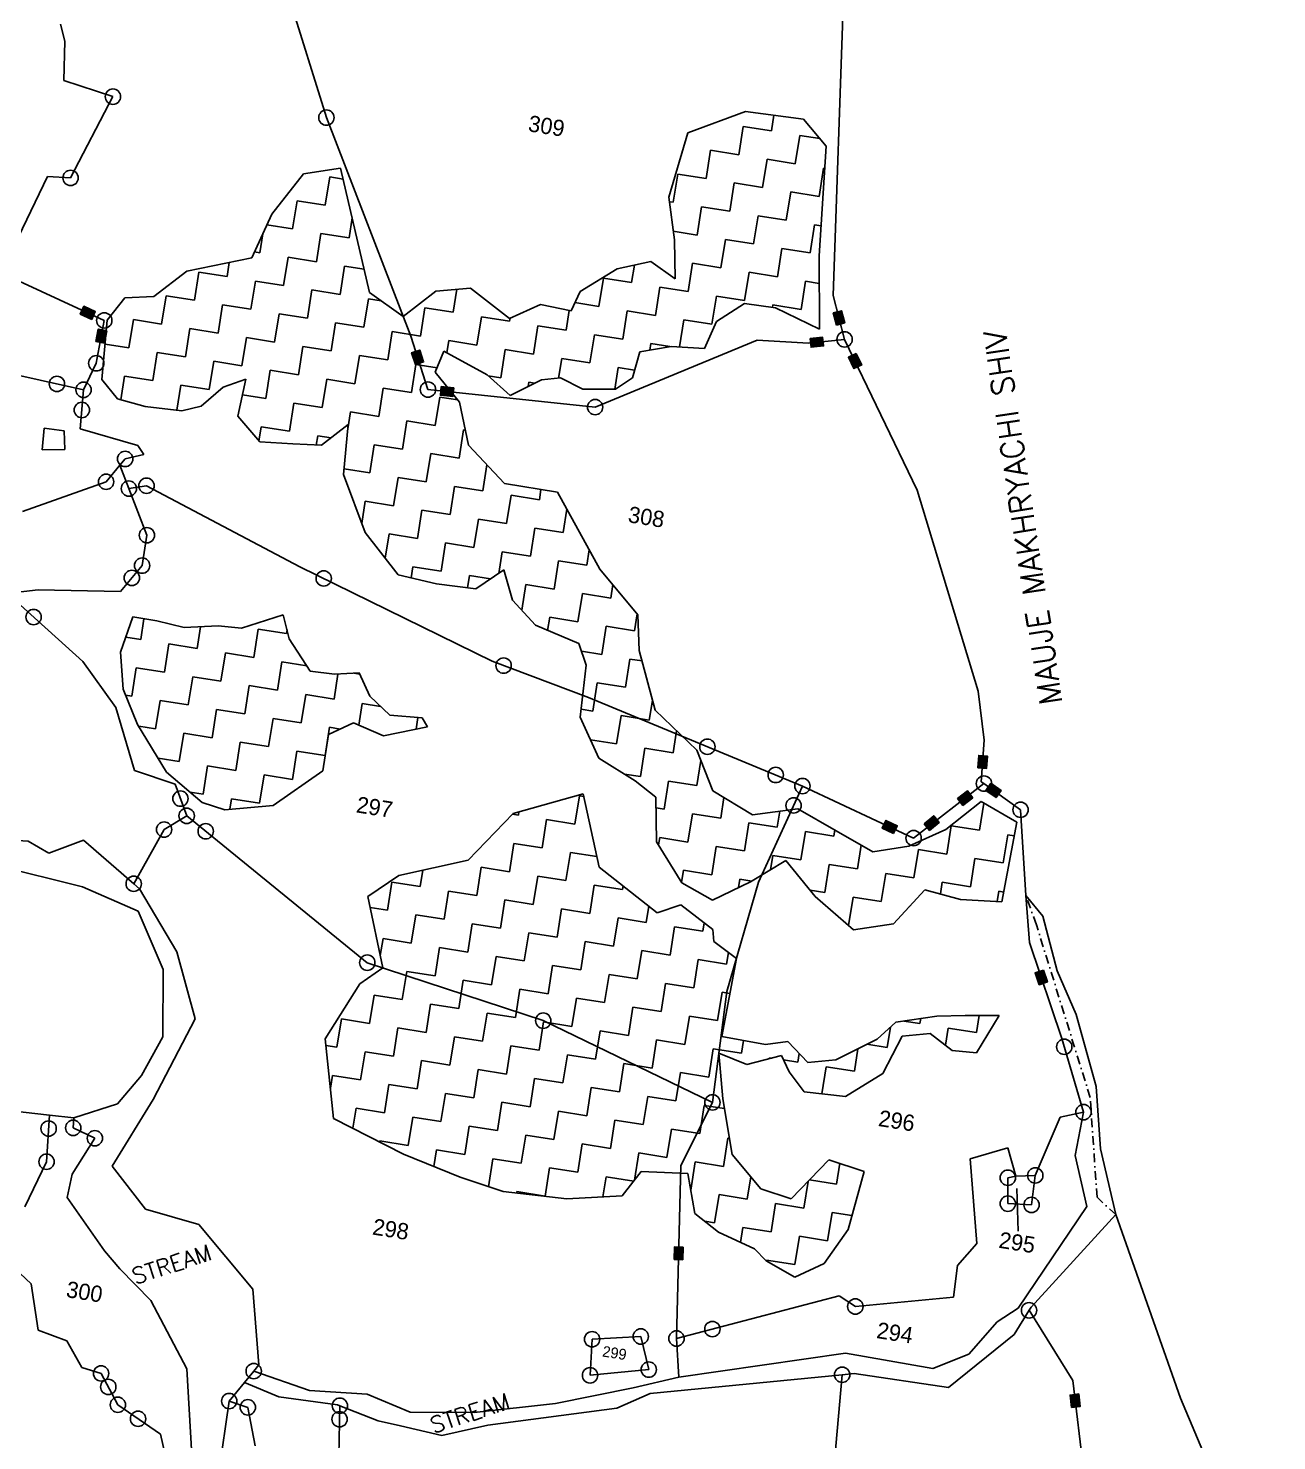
# Model space of a CAD drawing. Header units: metres. Extents: x 318079 to 324759, y 1863980 to 1868406.
# Drawn here: x 322840 to 323559, y 1864437 to 1865251 of the extents above; entities that cross this region are included whole.
import ezdxf

# ---------------------------------------------------------------- set-up
doc = ezdxf.new("R2010")
doc.units = ezdxf.units.M
doc.linetypes.add('DASHDOT', pattern=[1, 0.5, -0.25, 0, -0.25])
for name, color, linetype in [('OTHERS', 1, 'Continuous'), ('POLY_HATCH', 12, 'Continuous'), ('POLY_PARCEL', 6, 'Continuous'), ('POLY_WATER', 4, 'Continuous'), ('TEXT_MAPIN', 7, 'Continuous'), ('TEXT_MAPOUT', 7, 'Continuous'), ('TEXT_PARCEL', 7, 'Continuous'), ('V_BOUND_LINE', 7, 'Continuous'), ('V_BOUND_STREAM_LINE', 7, 'DASHDOT')]:
    doc.layers.add(name, color=color, linetype=linetype)
doc.styles.get("Standard").update_dxf_attribs({"font": 'simplex.shx'})
doc.styles.add('TEXT_MAP', font='')
doc.styles.get('TEXT_MAP').set_extended_font_data('Kruti Dev 050')
doc.dimstyles.get("Standard").update_dxf_attribs({"dimtxt": 0.18, "dimasz": 0.18, "dimexe": 0.18, "dimexo": 0.0625, "dimgap": 0.09, "dimtad": 0, "dimtih": 1, "dimtoh": 1, "dimdec": 4, "dimzin": 0, "dimdsep": 46, "dimtxsty": 'Standard', "dimcen": 0.09, "dimadec": 0, "dimazin": 0, "dimtfac": 1, "dimtdec": 4, "dimtofl": 0, "dimtmove": 0, "dimatfit": 3, "dimfxl": 1, "dimtolj": 1, "dimtzin": 0, "dimarcsym": 0})

msp = doc.modelspace()

# ---------------------------------------------------------------- hatches: boundary and pattern name
for points in [[(322871.95, 1865090.49), (322869.86, 1865085.95), (322876.42, 1865082.94), (322878.51, 1865087.48)], [(323308.29, 1865087.96), (323303.46, 1865086.7), (323305.28, 1865079.71), (323310.12, 1865080.98)], [(322878.88, 1865070.23), (322883.79, 1865069.31), (322885.13, 1865076.4), (322880.22, 1865077.32)], [(323297.87, 1865067.66), (323297.35, 1865072.63), (323290.17, 1865071.88), (323290.69, 1865066.91)], [(323065.39, 1865065.3), (323060.63, 1865063.77), (323062.85, 1865056.9), (323067.6, 1865058.43)], [(323315.35, 1865054.6), (323319.85, 1865056.77), (323316.72, 1865063.28), (323312.22, 1865061.11)], [(323084.4, 1865038.54), (323084.92, 1865043.51), (323077.74, 1865044.26), (323077.22, 1865039.29)], [(323392.22, 1864831.54), (323387.23, 1864831.87), (323386.74, 1864824.67), (323391.73, 1864824.33)], [(323397.29, 1864807.6), (323400.19, 1864811.67), (323394.31, 1864815.87), (323391.41, 1864811.8)], [(323375.12, 1864807.08), (323378.17, 1864803.13), (323383.88, 1864807.55), (323380.83, 1864811.5)], [(323333.82, 1864794.52), (323331.7, 1864790), (323338.24, 1864786.94), (323340.36, 1864791.46)], [(323364.54, 1864793.37), (323361.34, 1864797.21), (323355.79, 1864792.58), (323358.99, 1864788.75)], [(323422.07, 1864699.9), (323426.8, 1864701.49), (323424.5, 1864708.33), (323419.76, 1864706.74)], [(323217.04, 1864548.79), (323212.04, 1864548.91), (323211.86, 1864541.69), (323216.85, 1864541.57)], [(323444.85, 1864464.27), (323439.89, 1864463.68), (323440.74, 1864456.51), (323445.7, 1864457.1)]]:
    msp.add_hatch(color=256).paths.add_polyline_path(points)

# ---------------------------------------------------------------- linework, layer by layer
for points in [[(322876.42, 1865082.94), (322869.86, 1865085.95), (322871.95, 1865090.49), (322878.51, 1865087.48)], [(323305.28, 1865079.71), (323303.46, 1865086.7), (323308.29, 1865087.96), (323310.12, 1865080.98)], [(322885.13, 1865076.4), (322883.79, 1865069.31), (322878.88, 1865070.23), (322880.22, 1865077.32)], [(323290.17, 1865071.88), (323297.35, 1865072.63), (323297.87, 1865067.66), (323290.69, 1865066.91)], [(323062.85, 1865056.9), (323060.63, 1865063.77), (323065.39, 1865065.3), (323067.6, 1865058.43)], [(323316.72, 1865063.28), (323319.85, 1865056.77), (323315.35, 1865054.6), (323312.22, 1865061.11)], [(323077.74, 1865044.26), (323084.92, 1865043.51), (323084.4, 1865038.54), (323077.22, 1865039.29)], [(323386.74, 1864824.67), (323387.23, 1864831.87), (323392.22, 1864831.54), (323391.73, 1864824.33)], [(323394.31, 1864815.87), (323400.19, 1864811.67), (323397.29, 1864807.6), (323391.41, 1864811.8)], [(323383.88, 1864807.55), (323378.17, 1864803.13), (323375.12, 1864807.08), (323380.83, 1864811.5)], [(323338.24, 1864786.94), (323331.7, 1864790), (323333.82, 1864794.52), (323340.36, 1864791.46)], [(323355.79, 1864792.58), (323361.34, 1864797.21), (323364.54, 1864793.37), (323358.99, 1864788.75)], [(323424.5, 1864708.33), (323426.8, 1864701.49), (323422.07, 1864699.9), (323419.76, 1864706.74)], [(323211.86, 1864541.69), (323212.04, 1864548.91), (323217.04, 1864548.79), (323216.85, 1864541.57)], [(323440.74, 1864456.51), (323439.89, 1864463.68), (323444.85, 1864464.27), (323445.7, 1864457.1)]]:
    msp.add_lwpolyline(points, close=True)
for centre in [(322888.68, 1865211.17), (323011.59, 1865199.1), (322864.27, 1865164.39), (322883.7, 1865082.35), (323310.03, 1865071.44), (322879.07, 1865057.65), (322856.43, 1865045.79), (322871.73, 1865042.38), (323070.09, 1865042.55), (322870.76, 1865030.78), (323166.36, 1865032.44), (322895.7, 1865002.6), (322884.73, 1864989.46), (322897.84, 1864985.54), (322907.99, 1864987.17), (322908.23, 1864958.68), (322905.46, 1864941.19), (322899.55, 1864934.1), (323010.04, 1864933.78), (322842.98, 1864911.58), (323113.67, 1864883.61), (323230.98, 1864836.92), (323270.33, 1864820.65), (323285.75, 1864814.27), (323390.29, 1864815.67), (322927.55, 1864807.02), (323280.64, 1864803.09), (322931.13, 1864797.12), (323411.36, 1864800.62), (322918.13, 1864789.22), (322942.08, 1864788.23), (323349.77, 1864784.3), (322900.61, 1864758.01), (323035.16, 1864712.59), (323136.48, 1864679.2), (323436.53, 1864664.16), (323233.93, 1864632.14), (323447.59, 1864626.52), (322851.64, 1864617.1), (322865.78, 1864617.51), (322878.26, 1864611.52), (322850.43, 1864597.99), (323404.02, 1864588.77), (323419.83, 1864590.07), (323404.01, 1864573.84), (323417.67, 1864573.12), (323316.2, 1864514.63), (323416.22, 1864512.43), (323233.86, 1864501.63), (323164.6, 1864495.78), (323192.66, 1864497.37), (323213.2, 1864496.21), (322969.72, 1864477.43), (323197.25, 1864478.3), (322881.84, 1864476.09), (323163.41, 1864475.01), (323308.61, 1864475.34), (322886, 1864468.34), (322891.51, 1864458.05), (322955.62, 1864460.21), (322966.35, 1864456.58), (323019.36, 1864457.52), (322903.13, 1864449.98), (323019.19, 1864449.72)]:
    msp.add_circle(centre, 4.42)
at = {"layer": 'OTHERS'}
for p, q in [((322847.88, 1865007.8), (322849.07, 1865020.36)), ((322849.07, 1865020.36), (322860.53, 1865018.81)), ((322860.53, 1865018.81), (322860.96, 1865008.12)), ((322860.96, 1865008.12), (322847.88, 1865007.8))]:
    msp.add_line(p, q, dxfattribs=at)
at = {"layer": 'POLY_HATCH'}
for p, q in [((323253.02, 1865202.72), (323219.65, 1865190.34)), ((323286.35, 1865198.23), (323253.02, 1865202.72)), ((323299.47, 1865182.71), (323286.35, 1865198.23)), ((323219.65, 1865190.34), (323208.77, 1865153.31)), ((323295.28, 1865119.58), (323299.47, 1865182.71)), ((322998.44, 1865166.83), (322980.25, 1865143.61)), ((323019.8, 1865170.04), (322998.44, 1865166.83)), ((323036.43, 1865098.34), (323019.8, 1865170.04)), ((323208.77, 1865153.31), (323212.02, 1865128.8)), ((322980.25, 1865143.61), (322968.59, 1865118.3)), ((323212.02, 1865128.8), (323212.42, 1865106.33)), ((322968.59, 1865118.3), (322931.24, 1865110.77)), ((323198.41, 1865116.19), (323179.03, 1865112.14)), ((323212.42, 1865106.33), (323198.41, 1865116.19)), ((323295.47, 1865077.37), (323295.28, 1865119.58)), ((322931.24, 1865110.77), (322912.29, 1865096.1)), ((323179.03, 1865112.14), (323157.67, 1865098.92)), ((323094.65, 1865100.98), (323074.57, 1865099.15)), ((323116.96, 1865083.48), (323094.65, 1865100.98)), ((322895.54, 1865095.33), (322885.32, 1865082.45)), ((322912.29, 1865096.1), (322895.54, 1865095.33)), ((323055.79, 1865084.68), (323036.43, 1865098.34)), ((323074.57, 1865099.15), (323055.79, 1865084.68)), ((323134.85, 1865091.46), (323116.96, 1865083.48)), ((323152.49, 1865087.87), (323134.85, 1865091.46)), ((323157.67, 1865098.92), (323152.49, 1865087.87)), ((323236.24, 1865081.74), (323252.4, 1865092.1)), ((323252.4, 1865092.1), (323270.21, 1865089.54)), ((323270.21, 1865089.54), (323295.47, 1865077.37)), ((322885.32, 1865082.45), (322882.3, 1865048.39)), ((323229.3, 1865066.23), (323236.24, 1865081.74)), ((323192.03, 1865064.22), (323210.22, 1865067.4)), ((323210.22, 1865067.4), (323229.3, 1865066.23)), ((323074.31, 1865052.53), (323079.14, 1865064.69)), ((323079.14, 1865064.69), (323104.16, 1865050.97)), ((323187.83, 1865049.33), (323192.03, 1865064.22)), ((323088.22, 1865035.31), (323074.31, 1865052.53)), ((323104.16, 1865050.97), (323117.33, 1865039.13)), ((322882.3, 1865048.39), (322891.35, 1865037.2)), ((322939.52, 1865033.01), (322952.07, 1865043.94)), ((322952.07, 1865043.94), (322965.19, 1865048.45)), ((322965.19, 1865048.45), (322960.52, 1865027.31)), ((323117.33, 1865039.13), (323135.38, 1865048.14)), ((323135.38, 1865048.14), (323146.39, 1865049.3)), ((323146.39, 1865049.3), (323159.34, 1865042.77)), ((323159.34, 1865042.77), (323178.07, 1865042.7)), ((323178.07, 1865042.7), (323187.83, 1865049.33)), ((322891.35, 1865037.2), (322907.29, 1865032.83)), ((323093.52, 1865010.48), (323088.22, 1865035.31)), ((322907.29, 1865032.83), (322928.27, 1865030.31)), ((322928.27, 1865030.31), (322939.52, 1865033.01)), ((322960.52, 1865027.31), (322973.21, 1865012.38)), ((323008.79, 1865010.44), (323024.16, 1865022.51)), ((323024.16, 1865022.51), (323021.45, 1864993.68)), ((322973.21, 1865012.38), (322992.29, 1865011.21)), ((322992.29, 1865011.21), (323008.79, 1865010.44)), ((323114.07, 1864988.51), (323093.52, 1865010.48)), ((323021.45, 1864993.68), (323033.86, 1864960.34)), ((323144.67, 1864983.4), (323114.07, 1864988.51)), ((323169.08, 1864939.2), (323144.67, 1864983.4)), ((323033.86, 1864960.34), (323052.96, 1864935.97)), ((323097.6, 1864927.85), (323113.84, 1864938.72)), ((323113.84, 1864938.72), (323118.74, 1864921.34)), ((323191.03, 1864912.79), (323169.08, 1864939.2)), ((323052.96, 1864935.97), (323075.08, 1864930.62)), ((323075.08, 1864930.62), (323097.6, 1864927.85)), ((323118.74, 1864921.34), (323132.02, 1864906.84)), ((322986.79, 1864912.93), (322962.78, 1864905.14)), ((322990.19, 1864899.08), (322986.79, 1864912.93)), ((323191.76, 1864892.38), (323191.03, 1864912.79)), ((322900.2, 1864911.61), (322893.11, 1864891.27)), ((322914.03, 1864909.42), (322900.2, 1864911.61)), ((322929.77, 1864905.64), (322914.03, 1864909.42)), ((322949.23, 1864906.43), (322929.77, 1864905.64)), ((322962.78, 1864905.14), (322949.23, 1864906.43)), ((323132.02, 1864906.84), (323157.01, 1864896.3)), ((323002.28, 1864880.43), (322990.19, 1864899.08)), ((323157.01, 1864896.3), (323161.1, 1864883.79)), ((322893.11, 1864891.27), (322894.48, 1864870.02)), ((323200.83, 1864857.99), (323191.76, 1864892.38)), ((323016.18, 1864878.66), (323002.28, 1864880.43)), ((323161.1, 1864883.79), (323157.71, 1864854.01)), ((323030.48, 1864879.4), (323016.18, 1864878.66)), ((323036.52, 1864866), (323030.48, 1864879.4)), ((322894.48, 1864870.02), (322902.88, 1864849.8)), ((323048.13, 1864855.14), (323036.52, 1864866)), ((323224.9, 1864834.94), (323200.83, 1864857.99)), ((322902.88, 1864849.8), (322919.58, 1864822.26)), ((323012.84, 1864843.99), (323027.23, 1864850.73)), ((323027.23, 1864850.73), (323044.53, 1864843.27)), ((323044.53, 1864843.27), (323069.82, 1864848.28)), ((323066.78, 1864853.48), (323048.13, 1864855.14)), ((323069.82, 1864848.28), (323066.78, 1864853.48)), ((323157.71, 1864854.01), (323168.49, 1864830.42)), ((323009.53, 1864823.05), (323012.84, 1864843.99)), ((323234.13, 1864811.6), (323224.9, 1864834.94)), ((322981.01, 1864803.1), (323009.53, 1864823.05)), ((323168.49, 1864830.42), (323189.38, 1864817.36)), ((322919.58, 1864822.26), (322940.03, 1864804.86)), ((323189.38, 1864817.36), (323201.34, 1864807.82)), ((323119.12, 1864798.42), (323159.43, 1864809.86)), ((323159.43, 1864809.86), (323168.71, 1864767.59)), ((323201.34, 1864807.82), (323201.77, 1864782.19)), ((323257.01, 1864797.69), (323234.13, 1864811.6)), ((322940.03, 1864804.86), (322953.12, 1864800.64)), ((322953.12, 1864800.64), (322981.01, 1864803.1)), ((323093.27, 1864771.56), (323119.12, 1864798.42)), ((323283.16, 1864801.2), (323257.01, 1864797.69)), ((323305.17, 1864788.49), (323283.16, 1864801.2)), ((323388.6, 1864805.34), (323368.38, 1864789.29)), ((323409.15, 1864793.39), (323388.6, 1864805.34)), ((323400.57, 1864747.56), (323409.15, 1864793.39)), ((323201.77, 1864782.19), (323216.24, 1864758.54)), ((323326.23, 1864776.46), (323305.17, 1864788.49)), ((323368.38, 1864789.29), (323347.07, 1864779.75)), ((323347.07, 1864779.75), (323326.23, 1864776.46)), ((323053.38, 1864762.86), (323093.27, 1864771.56)), ((323168.71, 1864767.59), (323202.1, 1864741.2)), ((323255.92, 1864759.12), (323276.08, 1864771.48)), ((323276.08, 1864771.48), (323293.1, 1864750.59)), ((323035.49, 1864750.69), (323053.38, 1864762.86)), ((323216.24, 1864758.54), (323233.93, 1864748.62)), ((323233.93, 1864748.62), (323255.92, 1864759.12)), ((323044.13, 1864709.64), (323035.49, 1864750.69)), ((323293.1, 1864750.59), (323315.16, 1864731.55)), ((323338.15, 1864735.03), (323356.28, 1864754.57)), ((323356.28, 1864754.57), (323376.78, 1864748.95)), ((323202.1, 1864741.2), (323215.74, 1864745.84)), ((323215.74, 1864745.84), (323234.16, 1864731.67)), ((323376.78, 1864748.95), (323400.57, 1864747.56)), ((323315.16, 1864731.55), (323338.15, 1864735.03)), ((323234.16, 1864731.67), (323234.72, 1864724.78)), ((323234.72, 1864724.78), (323247.7, 1864715.02)), ((323030.81, 1864700.31), (323044.13, 1864709.64)), ((323247.7, 1864715.02), (323239.37, 1864670.13)), ((323010.79, 1864668.77), (323030.81, 1864700.31)), ((323328.68, 1864668.6), (323339.44, 1864678.27)), ((323339.44, 1864678.27), (323363.22, 1864681.85)), ((323363.22, 1864681.85), (323379.36, 1864682.25)), ((323379.36, 1864682.25), (323399.12, 1864682.11)), ((323399.12, 1864682.11), (323385.88, 1864660.76)), ((323015.75, 1864622.96), (323010.79, 1864668.77)), ((323239.37, 1864670.13), (323264.45, 1864665.51)), ((323305.01, 1864656.64), (323328.68, 1864668.6)), ((323343.25, 1864670.32), (323332.11, 1864648.87)), ((323359.22, 1864671.78), (323343.25, 1864670.32)), ((323371.99, 1864662.02), (323359.22, 1864671.78)), ((323253.8, 1864653.99), (323237.6, 1864660.55)), ((323237.6, 1864660.55), (323239.86, 1864634.15)), ((323264.45, 1864665.51), (323277.27, 1864667.23)), ((323277.27, 1864667.23), (323288.89, 1864655.02)), ((323385.88, 1864660.76), (323371.99, 1864662.02)), ((323273.62, 1864659.06), (323253.8, 1864653.99)), ((323278.01, 1864649.69), (323273.62, 1864659.06)), ((323288.89, 1864655.02), (323305.01, 1864656.64)), ((323286.76, 1864638.22), (323278.01, 1864649.69)), ((323332.11, 1864648.87), (323310.53, 1864635.63)), ((323310.53, 1864635.63), (323286.76, 1864638.22)), ((323239.86, 1864634.15), (323245.35, 1864602.1)), ((323055.91, 1864602.3), (323015.75, 1864622.96)), ((323088.58, 1864589.15), (323055.91, 1864602.3)), ((323245.35, 1864602.1), (323261.72, 1864582.39)), ((323279.34, 1864576.55), (323301, 1864599.15)), ((323301, 1864599.15), (323321.3, 1864592.42)), ((323113.31, 1864580.78), (323088.58, 1864589.15)), ((323192.86, 1864592.35), (323181.96, 1864578.36)), ((323219.67, 1864591.15), (323192.86, 1864592.35)), ((323223.79, 1864568.22), (323219.67, 1864591.15)), ((323321.3, 1864592.42), (323312.01, 1864558.95)), ((323149.99, 1864576.62), (323113.31, 1864580.78)), ((323261.72, 1864582.39), (323279.34, 1864576.55)), ((323181.96, 1864578.36), (323149.99, 1864576.62)), ((323237.34, 1864557.4), (323223.79, 1864568.22)), ((323258.12, 1864547.78), (323237.34, 1864557.4)), ((323312.01, 1864558.95), (323298.33, 1864539.31)), ((323264.77, 1864540.87), (323258.12, 1864547.78)), ((323281.36, 1864531.44), (323264.77, 1864540.87)), ((323298.33, 1864539.31), (323281.36, 1864531.44))]:
    msp.add_line(p, q, dxfattribs=at)
at = {"layer": 'POLY_HATCH', "linetype": 'Continuous'}
for p, q in [((323267.91, 1865191.44), (323269.35, 1865200.52)), ((323249.06, 1865177.74), (323251.64, 1865194.01)), ((323251.64, 1865194.01), (323267.91, 1865191.44)), ((323281.61, 1865172.59), (323284.19, 1865188.86)), ((323284.19, 1865188.86), (323295.83, 1865187.02)), ((323230.22, 1865164.04), (323232.79, 1865180.31)), ((323232.79, 1865180.31), (323249.06, 1865177.74)), ((323262.76, 1865158.89), (323265.34, 1865175.16)), ((323265.34, 1865175.16), (323281.61, 1865172.59)), ((323010.95, 1865148.71), (323013.52, 1865164.98)), ((323013.52, 1865164.98), (323021.26, 1865163.76)), ((323211.37, 1865150.35), (323213.94, 1865166.62)), ((323213.94, 1865166.62), (323230.22, 1865164.04)), ((323295.31, 1865153.74), (323297.88, 1865170.01)), ((323297.88, 1865170.01), (323298.62, 1865169.9)), ((323243.91, 1865145.19), (323246.49, 1865161.47)), ((323246.49, 1865161.47), (323262.76, 1865158.89)), ((323276.46, 1865140.04), (323279.03, 1865156.32)), ((323279.03, 1865156.32), (323295.31, 1865153.74)), ((322992.1, 1865135.01), (322994.68, 1865151.28)), ((322994.68, 1865151.28), (323010.95, 1865148.71)), ((323209.12, 1865150.7), (323211.37, 1865150.35)), ((323024.65, 1865129.86), (323026.46, 1865141.32)), ((323225.07, 1865131.5), (323227.64, 1865147.77)), ((323227.64, 1865147.77), (323243.91, 1865145.19)), ((323257.61, 1865126.35), (323260.19, 1865142.62)), ((323260.19, 1865142.62), (323276.46, 1865140.04)), ((322973.25, 1865121.31), (322974.97, 1865132.14)), ((322977.36, 1865137.34), (322992.1, 1865135.01)), ((323005.8, 1865116.16), (323008.37, 1865132.43)), ((323008.37, 1865132.43), (323024.65, 1865129.86)), ((323211.38, 1865133.66), (323225.07, 1865131.5)), ((323290.16, 1865121.2), (323292.73, 1865137.47)), ((323292.73, 1865137.47), (323296.43, 1865136.88)), ((323238.76, 1865112.65), (323241.34, 1865128.92)), ((323241.34, 1865128.92), (323257.61, 1865126.35)), ((323271.31, 1865107.5), (323273.88, 1865123.77)), ((323273.88, 1865123.77), (323290.16, 1865121.2)), ((322954.41, 1865107.62), (322955.68, 1865115.7)), ((322970.2, 1865121.8), (322973.25, 1865121.31)), ((322986.95, 1865102.46), (322989.53, 1865118.74)), ((322989.53, 1865118.74), (323005.8, 1865116.16)), ((322935.56, 1865093.92), (322938.13, 1865110.19)), ((322938.13, 1865110.19), (322954.41, 1865107.62)), ((323019.49, 1865097.31), (323022.07, 1865113.59)), ((323022.07, 1865113.59), (323033.31, 1865111.81)), ((323187.37, 1865104.1), (323188.97, 1865114.22)), ((323219.91, 1865098.95), (323222.49, 1865115.22)), ((323222.49, 1865115.22), (323238.76, 1865112.65)), ((323252.46, 1865093.8), (323255.04, 1865110.07)), ((323255.04, 1865110.07), (323271.31, 1865107.5)), ((322968.1, 1865088.77), (322970.68, 1865105.04)), ((322970.68, 1865105.04), (322986.95, 1865102.46)), ((323000.65, 1865083.62), (323003.22, 1865099.89)), ((323003.22, 1865099.89), (323019.49, 1865097.31)), ((323084.58, 1865087.01), (323086.68, 1865100.26)), ((323168.52, 1865090.41), (323171.1, 1865106.68)), ((323171.1, 1865106.68), (323187.37, 1865104.1)), ((323201.07, 1865085.26), (323203.64, 1865101.53)), ((323203.64, 1865101.53), (323219.91, 1865098.95)), ((323285, 1865088.65), (323287.58, 1865104.92)), ((323287.58, 1865104.92), (323295.35, 1865103.69)), ((322916.71, 1865080.22), (322919.28, 1865096.49)), ((322919.28, 1865096.49), (322935.56, 1865093.92)), ((322949.25, 1865075.07), (322951.83, 1865091.34)), ((322951.83, 1865091.34), (322968.1, 1865088.77)), ((323033.19, 1865078.47), (323035.77, 1865094.74)), ((323035.77, 1865094.74), (323043.2, 1865093.56)), ((323154.7, 1865092.59), (323168.52, 1865090.41)), ((323233.61, 1865080.1), (323236.19, 1865096.38)), ((323236.19, 1865096.38), (323252.46, 1865093.8)), ((323268.5, 1865089.79), (323268.73, 1865091.23)), ((323268.73, 1865091.23), (323285, 1865088.65)), ((322981.8, 1865069.92), (322984.37, 1865086.19)), ((322984.37, 1865086.19), (323000.65, 1865083.62)), ((323065.74, 1865073.31), (323068.31, 1865089.59)), ((323068.31, 1865089.59), (323084.58, 1865087.01)), ((323098.28, 1865068.16), (323100.86, 1865084.44)), ((323100.86, 1865084.44), (323117.13, 1865081.86)), ((323117.13, 1865081.86), (323117.42, 1865083.69)), ((323149.67, 1865076.71), (323151.47, 1865088.08)), ((323182.22, 1865071.56), (323184.79, 1865087.83)), ((323184.79, 1865087.83), (323201.07, 1865085.26)), ((322897.86, 1865066.53), (322900.44, 1865082.8)), ((322900.44, 1865082.8), (322916.71, 1865080.22)), ((322930.41, 1865061.37), (322932.98, 1865077.65)), ((322932.98, 1865077.65), (322949.25, 1865075.07)), ((323014.34, 1865064.77), (323016.92, 1865081.04)), ((323016.92, 1865081.04), (323033.19, 1865078.47)), ((323046.89, 1865059.62), (323049.46, 1865075.89)), ((323049.46, 1865075.89), (323065.74, 1865073.31)), ((323130.83, 1865063.01), (323133.4, 1865079.29)), ((323133.4, 1865079.29), (323149.67, 1865076.71)), ((323214.88, 1865067.11), (323217.34, 1865082.68)), ((323217.34, 1865082.68), (323233.61, 1865080.1)), ((322884.1, 1865068.7), (322897.86, 1865066.53)), ((322962.95, 1865056.22), (322965.53, 1865072.5)), ((322965.53, 1865072.5), (322981.8, 1865069.92)), ((322995.5, 1865051.07), (322998.07, 1865067.34)), ((322998.07, 1865067.34), (323014.34, 1865064.77)), ((323080.9, 1865063.72), (323082.01, 1865070.74)), ((323082.01, 1865070.74), (323098.28, 1865068.16)), ((323163.37, 1865057.86), (323165.95, 1865074.13)), ((323165.95, 1865074.13), (323182.22, 1865071.56)), ((323197.9, 1865065.24), (323198.49, 1865068.98)), ((323198.49, 1865068.98), (323209.4, 1865067.26)), ((322911.56, 1865047.68), (322914.13, 1865063.95)), ((322914.13, 1865063.95), (322930.41, 1865061.37)), ((322944.1, 1865042.53), (322946.68, 1865058.8)), ((322946.68, 1865058.8), (322962.95, 1865056.22)), ((323028.04, 1865045.92), (323030.62, 1865062.19)), ((323030.62, 1865062.19), (323046.89, 1865059.62)), ((323111.98, 1865049.32), (323114.55, 1865065.59)), ((323114.55, 1865065.59), (323130.83, 1865063.01)), ((323145.32, 1865049.19), (323147.1, 1865060.44)), ((323147.1, 1865060.44), (323163.37, 1865057.86)), ((322976.65, 1865037.38), (322979.22, 1865053.65)), ((322979.22, 1865053.65), (322995.5, 1865051.07)), ((323060.59, 1865040.77), (323063.16, 1865057.04)), ((323063.16, 1865057.04), (323075.34, 1865055.11)), ((323104.72, 1865050.46), (323111.98, 1865049.32)), ((323177.65, 1865042.7), (323179.64, 1865055.29)), ((323179.64, 1865055.29), (323189.09, 1865053.79)), ((322893.14, 1865036.71), (322895.29, 1865050.25)), ((322895.29, 1865050.25), (322911.56, 1865047.68)), ((322925.54, 1865030.63), (322927.83, 1865045.1)), ((322927.83, 1865045.1), (322944.1, 1865042.53)), ((323009.19, 1865032.22), (323011.77, 1865048.5)), ((323011.77, 1865048.5), (323028.04, 1865045.92)), ((323041.74, 1865027.07), (323044.31, 1865043.35)), ((323044.31, 1865043.35), (323060.59, 1865040.77)), ((323127.88, 1865044.4), (323128.25, 1865046.74)), ((323128.25, 1865046.74), (323131.53, 1865046.22)), ((322963.21, 1865039.5), (322976.65, 1865037.38)), ((322990.34, 1865018.53), (322992.92, 1865034.8)), ((322992.92, 1865034.8), (323009.19, 1865032.22)), ((323074.28, 1865021.92), (323076.86, 1865038.19)), ((323076.86, 1865038.19), (323087.21, 1865036.56)), ((323023.91, 1865019.85), (323025.47, 1865029.65)), ((323025.47, 1865029.65), (323041.74, 1865027.07)), ((322972.77, 1865012.89), (322974.07, 1865021.1)), ((322974.07, 1865021.1), (322990.34, 1865018.53)), ((323055.43, 1865008.23), (323058.01, 1865024.5)), ((323058.01, 1865024.5), (323074.28, 1865021.92)), ((323087.98, 1865003.07), (323090.55, 1865019.35)), ((323090.55, 1865019.35), (323091.67, 1865019.17)), ((323005.77, 1865010.58), (323006.62, 1865015.95)), ((323006.62, 1865015.95), (323014.27, 1865014.74)), ((323036.59, 1864994.53), (323039.16, 1865010.8)), ((323039.16, 1865010.8), (323055.43, 1865008.23)), ((323069.13, 1864989.38), (323071.71, 1865005.65)), ((323071.71, 1865005.65), (323087.98, 1865003.07)), ((323021.75, 1864996.88), (323036.59, 1864994.53)), ((323101.68, 1864984.23), (323104.05, 1864999.22)), ((323050.28, 1864975.68), (323052.86, 1864991.95)), ((323052.86, 1864991.95), (323069.13, 1864989.38)), ((323082.83, 1864970.53), (323085.4, 1864986.8)), ((323085.4, 1864986.8), (323101.68, 1864984.23)), ((323031.98, 1864965.4), (323034.01, 1864978.26)), ((323034.01, 1864978.26), (323050.28, 1864975.68)), ((323115.37, 1864965.38), (323117.95, 1864981.65)), ((323117.95, 1864981.65), (323134.22, 1864979.08)), ((323134.22, 1864979.08), (323135.16, 1864984.99)), ((323063.98, 1864956.83), (323066.56, 1864973.1)), ((323066.56, 1864973.1), (323082.83, 1864970.53)), ((323147.92, 1864960.23), (323150.04, 1864973.66)), ((323096.53, 1864951.68), (323099.1, 1864967.95)), ((323099.1, 1864967.95), (323115.37, 1864965.38)), ((323129.07, 1864946.53), (323131.65, 1864962.8)), ((323131.65, 1864962.8), (323147.92, 1864960.23)), ((323045.5, 1864945.48), (323047.71, 1864959.41)), ((323047.71, 1864959.41), (323063.98, 1864956.83)), ((323077.68, 1864937.98), (323080.25, 1864954.26)), ((323080.25, 1864954.26), (323096.53, 1864951.68)), ((323110.84, 1864936.71), (323112.8, 1864949.11)), ((323112.8, 1864949.11), (323129.07, 1864946.53)), ((323161.62, 1864941.38), (323163.01, 1864950.19)), ((323060.39, 1864934.17), (323061.41, 1864940.56)), ((323061.41, 1864940.56), (323077.68, 1864937.98)), ((323142.77, 1864927.68), (323145.34, 1864943.95)), ((323145.34, 1864943.95), (323161.62, 1864941.38)), ((323092.85, 1864928.43), (323093.95, 1864935.41)), ((323093.95, 1864935.41), (323106.04, 1864933.5)), ((323124.15, 1864915.44), (323126.49, 1864930.26)), ((323126.49, 1864930.26), (323142.77, 1864927.68)), ((323175.31, 1864922.53), (323176.53, 1864930.24)), ((323156.46, 1864908.83), (323159.04, 1864925.11)), ((323159.04, 1864925.11), (323175.31, 1864922.53)), ((323189.01, 1864903.68), (323190.54, 1864913.38)), ((322904.65, 1864898.65), (322906.54, 1864910.61)), ((322937.2, 1864893.5), (322939.18, 1864906.02)), ((322969.74, 1864888.35), (322972.32, 1864904.62)), ((322972.32, 1864904.62), (322988.59, 1864902.04)), ((322988.59, 1864902.04), (322988.93, 1864904.21)), ((323139, 1864903.9), (323140.19, 1864911.41)), ((323140.19, 1864911.41), (323156.46, 1864908.83)), ((323170.16, 1864889.99), (323172.74, 1864906.26)), ((323172.74, 1864906.26), (323189.01, 1864903.68)), ((322896.15, 1864900), (322904.65, 1864898.65)), ((322918.35, 1864879.8), (322920.92, 1864896.07)), ((322920.92, 1864896.07), (322937.2, 1864893.5)), ((322950.89, 1864874.65), (322953.47, 1864890.92)), ((322953.47, 1864890.92), (322969.74, 1864888.35)), ((323158.47, 1864891.84), (323170.16, 1864889.99)), ((322899.5, 1864866.1), (322902.08, 1864882.38)), ((322902.08, 1864882.38), (322918.35, 1864879.8)), ((322983.44, 1864869.5), (322986.01, 1864885.77)), ((322986.01, 1864885.77), (323000.28, 1864883.51)), ((323183.86, 1864871.14), (323186.43, 1864887.41)), ((323186.43, 1864887.41), (323193.36, 1864886.32)), ((322932.05, 1864860.95), (322934.62, 1864877.23)), ((322934.62, 1864877.23), (322950.89, 1864874.65)), ((322964.59, 1864855.8), (322967.17, 1864872.08)), ((322967.17, 1864872.08), (322983.44, 1864869.5)), ((323015.98, 1864864.35), (323018.26, 1864878.77)), ((323027.31, 1864879.24), (323030.8, 1864878.68)), ((323165.01, 1864857.44), (323167.59, 1864873.71)), ((323167.59, 1864873.71), (323183.86, 1864871.14)), ((322895.86, 1864866.68), (322899.5, 1864866.1)), ((322913.2, 1864847.26), (322915.77, 1864863.53)), ((322915.77, 1864863.53), (322932.05, 1864860.95)), ((322997.13, 1864850.65), (322999.71, 1864866.92)), ((322999.71, 1864866.92), (323015.98, 1864864.35)), ((323197.55, 1864852.29), (323199.35, 1864863.62)), ((322945.74, 1864842.11), (322948.32, 1864858.38)), ((322948.32, 1864858.38), (322964.59, 1864855.8)), ((323030.3, 1864849.4), (323032.26, 1864861.77)), ((323032.26, 1864861.77), (323042.83, 1864860.1)), ((323158.22, 1864858.52), (323165.01, 1864857.44)), ((322903.49, 1864848.79), (322913.2, 1864847.26)), ((322978.29, 1864836.96), (322980.86, 1864853.23)), ((322980.86, 1864853.23), (322997.13, 1864850.65)), ((323010.83, 1864831.8), (323013.41, 1864848.08)), ((323013.41, 1864848.08), (323019.51, 1864847.11)), ((323063.27, 1864846.98), (323064.34, 1864853.7)), ((323178.71, 1864838.59), (323181.28, 1864854.87)), ((323181.28, 1864854.87), (323197.55, 1864852.29)), ((322926.89, 1864828.41), (322929.47, 1864844.68)), ((322929.47, 1864844.68), (322945.74, 1864842.11)), ((322959.44, 1864823.26), (322962.01, 1864839.53)), ((322962.01, 1864839.53), (322978.29, 1864836.96)), ((323163.67, 1864840.97), (323178.71, 1864838.59)), ((323211.25, 1864833.44), (323213.25, 1864846.09)), ((322991.98, 1864818.11), (322994.56, 1864834.38)), ((322994.56, 1864834.38), (323010.83, 1864831.8)), ((323192.4, 1864819.75), (323194.98, 1864836.02)), ((323194.98, 1864836.02), (323211.25, 1864833.44)), ((322914.68, 1864830.34), (322926.89, 1864828.41)), ((322940.59, 1864809.56), (322943.17, 1864825.83)), ((322943.17, 1864825.83), (322959.44, 1864823.26)), ((323224.95, 1864814.59), (323227.23, 1864829.03)), ((322973.14, 1864804.41), (322975.71, 1864820.68)), ((322975.71, 1864820.68), (322991.98, 1864818.11)), ((323183.25, 1864821.19), (323192.4, 1864819.75)), ((323206.1, 1864800.9), (323208.68, 1864817.17)), ((323208.68, 1864817.17), (323224.95, 1864814.59)), ((322933.12, 1864810.74), (322940.59, 1864809.56)), ((322955.9, 1864800.89), (322956.86, 1864806.99)), ((322956.86, 1864806.99), (322973.14, 1864804.41)), ((323154.71, 1864792.35), (323157.28, 1864808.62)), ((323157.28, 1864808.62), (323159.79, 1864808.23)), ((323238.65, 1864795.75), (323240.54, 1864807.7)), ((323122.16, 1864797.5), (323122.46, 1864799.37)), ((323201.44, 1864801.64), (323206.1, 1864800.9)), ((323219.8, 1864782.05), (323222.37, 1864798.32)), ((323222.37, 1864798.32), (323238.65, 1864795.75)), ((323271.19, 1864790.6), (323272.65, 1864799.79)), ((323387.67, 1864788.84), (323390.14, 1864804.44)), ((323118.75, 1864798.04), (323122.16, 1864797.5)), ((323135.86, 1864778.66), (323138.44, 1864794.93)), ((323138.44, 1864794.93), (323154.71, 1864792.35)), ((323252.34, 1864776.9), (323254.92, 1864793.17)), ((323254.92, 1864793.17), (323271.19, 1864790.6)), ((323368.82, 1864775.14), (323371.4, 1864791.42)), ((323371.4, 1864791.42), (323387.67, 1864788.84)), ((323202.86, 1864780.4), (323203.53, 1864784.63)), ((323203.53, 1864784.63), (323219.8, 1864782.05)), ((323284.89, 1864771.75), (323287.46, 1864788.02)), ((323287.46, 1864788.02), (323303.74, 1864785.45)), ((323303.74, 1864785.45), (323304.3, 1864789)), ((323401.37, 1864769.99), (323403.95, 1864786.26)), ((323403.95, 1864786.26), (323407.7, 1864785.67)), ((323117.01, 1864764.96), (323119.59, 1864781.23)), ((323119.59, 1864781.23), (323135.86, 1864778.66)), ((323149.56, 1864759.81), (323152.13, 1864776.08)), ((323152.13, 1864776.08), (323167.37, 1864773.67)), ((323233.49, 1864763.2), (323236.07, 1864779.47)), ((323236.07, 1864779.47), (323252.34, 1864776.9)), ((323267.31, 1864766.1), (323268.61, 1864774.32)), ((323268.61, 1864774.32), (323284.89, 1864771.75)), ((323317.43, 1864766.6), (323319.59, 1864780.25)), ((323349.98, 1864761.45), (323352.55, 1864777.72)), ((323352.55, 1864777.72), (323368.82, 1864775.14)), ((323065.62, 1864756.41), (323067.11, 1864765.86)), ((323098.16, 1864751.26), (323100.74, 1864767.53)), ((323100.74, 1864767.53), (323117.01, 1864764.96)), ((323216.11, 1864758.75), (323217.22, 1864765.78)), ((323217.22, 1864765.78), (323233.49, 1864763.2)), ((323298.58, 1864752.9), (323301.16, 1864769.17)), ((323301.16, 1864769.17), (323317.43, 1864766.6)), ((323382.52, 1864756.3), (323385.1, 1864772.57)), ((323385.1, 1864772.57), (323401.37, 1864769.99)), ((323046.77, 1864742.72), (323049.35, 1864758.99)), ((323049.35, 1864758.99), (323065.62, 1864756.41)), ((323130.71, 1864746.11), (323133.28, 1864762.38)), ((323133.28, 1864762.38), (323149.56, 1864759.81)), ((323249.01, 1864755.82), (323249.77, 1864760.63)), ((323249.77, 1864760.63), (323256.61, 1864759.54)), ((323331.13, 1864747.75), (323333.7, 1864764.02)), ((323333.7, 1864764.02), (323349.98, 1864761.45)), ((323365.18, 1864752.13), (323366.25, 1864758.87)), ((323366.25, 1864758.87), (323382.52, 1864756.3)), ((323079.32, 1864737.56), (323081.89, 1864753.84)), ((323081.89, 1864753.84), (323098.16, 1864751.26)), ((323163.25, 1864740.96), (323165.83, 1864757.23)), ((323165.83, 1864757.23), (323182.1, 1864754.66)), ((323182.1, 1864754.66), (323182.43, 1864756.74)), ((323290.13, 1864754.24), (323298.58, 1864752.9)), ((323312.28, 1864734.05), (323314.86, 1864750.32)), ((323314.86, 1864750.32), (323331.13, 1864747.75)), ((323397.84, 1864747.72), (323398.79, 1864753.72)), ((323398.79, 1864753.72), (323401.64, 1864753.27)), ((323036.84, 1864744.29), (323046.77, 1864742.72)), ((323111.86, 1864732.41), (323114.44, 1864748.69)), ((323114.44, 1864748.69), (323130.71, 1864746.11)), ((323144.41, 1864727.26), (323146.98, 1864743.53)), ((323146.98, 1864743.53), (323163.25, 1864740.96)), ((323195.8, 1864735.81), (323197.26, 1864745.03)), ((323347.37, 1864744.96), (323347.4, 1864745.17)), ((323347.4, 1864745.17), (323347.55, 1864745.15)), ((323060.47, 1864723.87), (323063.04, 1864740.14)), ((323063.04, 1864740.14), (323079.32, 1864737.56)), ((323093.01, 1864718.72), (323095.59, 1864734.99)), ((323095.59, 1864734.99), (323111.86, 1864732.41)), ((323176.95, 1864722.11), (323179.53, 1864738.38)), ((323179.53, 1864738.38), (323195.8, 1864735.81)), ((323209.5, 1864716.96), (323212.07, 1864733.23)), ((323212.07, 1864733.23), (323228.34, 1864730.66)), ((323228.34, 1864730.66), (323229.12, 1864735.55)), ((323312.26, 1864734.06), (323312.28, 1864734.05)), ((323042.65, 1864716.66), (323044.2, 1864726.44)), ((323044.2, 1864726.44), (323060.47, 1864723.87)), ((323125.56, 1864713.57), (323128.13, 1864729.84)), ((323128.13, 1864729.84), (323144.41, 1864727.26)), ((323074.17, 1864705.02), (323076.74, 1864721.29)), ((323076.74, 1864721.29), (323093.01, 1864718.72)), ((323158.1, 1864708.41), (323160.68, 1864724.69)), ((323160.68, 1864724.69), (323176.95, 1864722.11)), ((323190.65, 1864703.26), (323193.22, 1864719.54)), ((323193.22, 1864719.54), (323209.5, 1864716.96)), ((323242.04, 1864711.81), (323243.1, 1864718.48)), ((323106.71, 1864699.87), (323109.29, 1864716.14)), ((323109.29, 1864716.14), (323125.56, 1864713.57)), ((323139.25, 1864694.72), (323141.83, 1864710.99)), ((323141.83, 1864710.99), (323158.1, 1864708.41)), ((323223.19, 1864698.11), (323225.77, 1864714.38)), ((323225.77, 1864714.38), (323242.04, 1864711.81)), ((323055.32, 1864691.32), (323057.89, 1864707.6)), ((323057.89, 1864707.6), (323074.17, 1864705.02)), ((323087.86, 1864686.17), (323090.44, 1864702.44)), ((323090.44, 1864702.44), (323106.71, 1864699.87)), ((323171.8, 1864689.57), (323174.38, 1864705.84)), ((323174.38, 1864705.84), (323190.65, 1864703.26)), ((323036.47, 1864677.63), (323039.04, 1864693.9)), ((323039.04, 1864693.9), (323055.32, 1864691.32)), ((323120.41, 1864681.02), (323122.98, 1864697.29)), ((323122.98, 1864697.29), (323139.25, 1864694.72)), ((323204.34, 1864684.42), (323206.92, 1864700.69)), ((323206.92, 1864700.69), (323223.19, 1864698.11)), ((323236.89, 1864679.26), (323239.46, 1864695.54)), ((323239.46, 1864695.54), (323243.95, 1864694.83)), ((323069.01, 1864672.47), (323071.59, 1864688.75)), ((323071.59, 1864688.75), (323087.86, 1864686.17)), ((323152.95, 1864675.87), (323155.53, 1864692.14)), ((323155.53, 1864692.14), (323171.8, 1864689.57)), ((323185.5, 1864670.72), (323188.07, 1864686.99)), ((323188.07, 1864686.99), (323204.34, 1864684.42)), ((323017.62, 1864663.93), (323020.2, 1864680.2)), ((323020.2, 1864680.2), (323036.47, 1864677.63)), ((323101.56, 1864667.32), (323104.13, 1864683.6)), ((323104.13, 1864683.6), (323120.41, 1864681.02)), ((323134.1, 1864662.17), (323136.68, 1864678.45)), ((323136.68, 1864678.45), (323152.95, 1864675.87)), ((323218.04, 1864665.57), (323220.62, 1864681.84)), ((323220.62, 1864681.84), (323236.89, 1864679.26)), ((323344.11, 1864678.97), (323353.37, 1864677.51)), ((323353.37, 1864677.51), (323353.84, 1864680.44)), ((323385.92, 1864672.36), (323387.47, 1864682.19)), ((323050.17, 1864658.78), (323052.74, 1864675.05)), ((323052.74, 1864675.05), (323069.01, 1864672.47)), ((323082.71, 1864653.63), (323085.29, 1864669.9)), ((323085.29, 1864669.9), (323101.56, 1864667.32)), ((323166.65, 1864657.02), (323169.22, 1864673.29)), ((323169.22, 1864673.29), (323185.5, 1864670.72)), ((323334.52, 1864663.81), (323336.38, 1864675.52)), ((323368.07, 1864665.01), (323369.64, 1864674.93)), ((323369.64, 1864674.93), (323385.92, 1864672.36)), ((323011.2, 1864664.95), (323017.62, 1864663.93)), ((323031.32, 1864645.08), (323033.89, 1864661.35)), ((323033.89, 1864661.35), (323050.17, 1864658.78)), ((323115.26, 1864648.48), (323117.83, 1864664.75)), ((323117.83, 1864664.75), (323134.1, 1864662.17)), ((323199.19, 1864651.87), (323201.77, 1864668.14)), ((323201.77, 1864668.14), (323218.04, 1864665.57)), ((323231.74, 1864646.72), (323234.31, 1864662.99)), ((323234.31, 1864662.99), (323250.59, 1864660.42)), ((323250.59, 1864660.42), (323251.76, 1864667.85)), ((323283.13, 1864655.27), (323283.92, 1864660.24)), ((323315.68, 1864650.11), (323317.73, 1864663.06)), ((323322.86, 1864665.66), (323334.52, 1864663.81)), ((323063.86, 1864639.93), (323066.44, 1864656.2)), ((323066.44, 1864656.2), (323082.71, 1864653.63)), ((323147.8, 1864643.32), (323150.38, 1864659.6)), ((323150.38, 1864659.6), (323166.65, 1864657.02)), ((323180.35, 1864638.17), (323182.92, 1864654.45)), ((323182.92, 1864654.45), (323199.19, 1864651.87)), ((323266.77, 1864657.31), (323266.86, 1864657.84)), ((323266.86, 1864657.84), (323268.09, 1864657.65)), ((323274.78, 1864656.59), (323283.13, 1864655.27)), ((323296.94, 1864637.11), (323299.4, 1864652.69)), ((323299.4, 1864652.69), (323315.68, 1864650.11)), ((323013.87, 1864640.25), (323015.05, 1864647.66)), ((323015.05, 1864647.66), (323031.32, 1864645.08)), ((323096.41, 1864634.78), (323098.98, 1864651.05)), ((323098.98, 1864651.05), (323115.26, 1864648.48)), ((323128.95, 1864629.63), (323131.53, 1864645.9)), ((323131.53, 1864645.9), (323147.8, 1864643.32)), ((323212.89, 1864633.02), (323215.47, 1864649.3)), ((323215.47, 1864649.3), (323231.74, 1864646.72)), ((323045.02, 1864626.23), (323047.59, 1864642.51)), ((323047.59, 1864642.51), (323063.86, 1864639.93)), ((323077.56, 1864621.08), (323080.14, 1864637.35)), ((323080.14, 1864637.35), (323096.41, 1864634.78)), ((323161.5, 1864624.48), (323164.07, 1864640.75)), ((323164.07, 1864640.75), (323180.35, 1864638.17)), ((323026.91, 1864617.22), (323028.74, 1864628.81)), ((323028.74, 1864628.81), (323045.02, 1864626.23)), ((323110.11, 1864615.93), (323112.68, 1864632.2)), ((323112.68, 1864632.2), (323128.95, 1864629.63)), ((323194.04, 1864619.33), (323196.62, 1864635.6)), ((323196.62, 1864635.6), (323212.89, 1864633.02)), ((323226.59, 1864614.17), (323229.16, 1864630.45)), ((323229.16, 1864630.45), (323240.81, 1864628.6)), ((323058.71, 1864607.39), (323061.29, 1864623.66)), ((323061.29, 1864623.66), (323077.56, 1864621.08)), ((323142.65, 1864610.78), (323145.23, 1864627.05)), ((323145.23, 1864627.05), (323161.5, 1864624.48)), ((323175.19, 1864605.63), (323177.77, 1864621.9)), ((323177.77, 1864621.9), (323194.04, 1864619.33)), ((323091.26, 1864602.23), (323093.83, 1864618.51)), ((323093.83, 1864618.51), (323110.11, 1864615.93)), ((323123.8, 1864597.08), (323126.38, 1864613.36)), ((323126.38, 1864613.36), (323142.65, 1864610.78)), ((323207.74, 1864600.48), (323210.32, 1864616.75)), ((323210.32, 1864616.75), (323226.59, 1864614.17)), ((323240.28, 1864595.33), (323242.86, 1864611.6)), ((323242.86, 1864611.6), (323243.75, 1864611.46)), ((323042.33, 1864609.28), (323042.44, 1864609.96)), ((323042.44, 1864609.96), (323058.71, 1864607.39)), ((323073.47, 1864595.23), (323074.98, 1864604.81)), ((323074.98, 1864604.81), (323091.26, 1864602.23)), ((323156.35, 1864591.93), (323158.92, 1864608.2)), ((323158.92, 1864608.2), (323175.19, 1864605.63)), ((323104.99, 1864583.6), (323107.53, 1864599.66)), ((323107.53, 1864599.66), (323123.8, 1864597.08)), ((323188.99, 1864587.38), (323191.47, 1864603.05)), ((323191.47, 1864603.05), (323207.74, 1864600.48)), ((323221.44, 1864581.63), (323224.01, 1864597.9)), ((323224.01, 1864597.9), (323240.28, 1864595.33)), ((323305.37, 1864585.02), (323307.28, 1864597.07)), ((323137.5, 1864578.24), (323140.07, 1864594.51)), ((323140.07, 1864594.51), (323156.35, 1864591.93)), ((323170.78, 1864577.75), (323172.62, 1864589.36)), ((323172.62, 1864589.36), (323188.56, 1864586.83)), ((323253.98, 1864576.48), (323256.01, 1864589.27)), ((323289.82, 1864587.49), (323305.37, 1864585.02)), ((323121.08, 1864579.9), (323121.23, 1864580.81)), ((323121.23, 1864580.81), (323137.5, 1864578.24)), ((323221.38, 1864581.64), (323221.44, 1864581.63)), ((323235.13, 1864562.78), (323237.71, 1864579.05)), ((323237.71, 1864579.05), (323253.98, 1864576.48)), ((323286.53, 1864571.33), (323288.94, 1864586.56)), ((323267.68, 1864557.63), (323270.25, 1864573.9)), ((323270.25, 1864573.9), (323286.53, 1864571.33)), ((323229.48, 1864563.68), (323235.13, 1864562.78)), ((323300.22, 1864552.48), (323302.8, 1864568.75)), ((323302.8, 1864568.75), (323314.23, 1864566.94)), ((323250.03, 1864551.53), (323251.41, 1864560.21)), ((323251.41, 1864560.21), (323267.68, 1864557.63)), ((323281.38, 1864538.78), (323283.95, 1864555.06)), ((323283.95, 1864555.06), (323300.22, 1864552.48)), ((323265, 1864540.73), (323265.1, 1864541.36)), ((323265.1, 1864541.36), (323281.38, 1864538.78))]:
    msp.add_line(p, q, dxfattribs=at)
at = {"layer": 'POLY_PARCEL'}
for p, q in [((323011.59, 1865199.1), (322974.41, 1865318.98)), ((322858.55, 1865252.95), (322861, 1865243.11)), ((322861, 1865243.11), (322860.31, 1865220.46)), ((322860.31, 1865220.46), (322888.68, 1865211.17)), ((322888.68, 1865211.17), (322864.27, 1865164.39)), ((323060.19, 1865073.29), (323011.59, 1865199.1)), ((322850.92, 1865165.22), (322829.41, 1865120.55)), ((322864.27, 1865164.39), (322850.92, 1865165.22)), ((322787.56, 1865126.5), (322883.7, 1865082.35)), ((322883.7, 1865082.35), (322879.07, 1865057.65)), ((323070.09, 1865042.55), (323060.19, 1865073.29)), ((323259.59, 1865071.05), (323166.36, 1865032.44)), ((323289.15, 1865069.26), (323259.59, 1865071.05)), ((323310.03, 1865071.44), (323289.15, 1865069.26)), ((322871.73, 1865042.38), (322796.21, 1865059.25)), ((322879.07, 1865057.65), (322871.73, 1865042.38)), ((322871.73, 1865042.38), (322869.85, 1865019.88)), ((323166.36, 1865032.44), (323070.09, 1865042.55)), ((322869.85, 1865019.88), (322902.93, 1865010.33)), ((322902.93, 1865010.33), (322906.54, 1865005.08)), ((322895.7, 1865002.6), (322892.65, 1864998.95)), ((322906.54, 1865005.08), (322895.7, 1865002.6)), ((322892.65, 1864998.95), (322884.73, 1864989.46)), ((322892.65, 1864998.95), (322897.84, 1864985.54)), ((322884.73, 1864989.46), (322836.62, 1864972.36)), ((322907.99, 1864987.17), (322897.84, 1864985.54)), ((322897.84, 1864985.54), (322908.23, 1864958.68)), ((322996.31, 1864940.53), (322907.99, 1864987.17)), ((322908.23, 1864958.68), (322905.46, 1864941.19)), ((322905.46, 1864941.19), (322893.05, 1864926.31)), ((323107.07, 1864886.09), (322996.31, 1864940.53)), ((322845.69, 1864927.16), (322829.15, 1864925.3)), ((322893.05, 1864926.31), (322845.69, 1864927.16)), ((322835.46, 1864918.37), (322871.39, 1864885.93)), ((322871.39, 1864885.93), (322890.41, 1864859.44)), ((323162.52, 1864865.24), (323107.07, 1864886.09)), ((323285.75, 1864814.27), (323162.52, 1864865.24)), ((322890.41, 1864859.44), (322901.05, 1864823.28)), ((322901.05, 1864823.28), (322924.51, 1864815.41)), ((322924.51, 1864815.41), (322931.13, 1864797.12)), ((323349.77, 1864784.3), (323390.29, 1864815.67)), ((323260.47, 1864758.91), (323285.75, 1864814.27)), ((323285.75, 1864814.27), (323349.77, 1864784.3)), ((322931.13, 1864797.12), (322918.13, 1864789.22)), ((322931.13, 1864797.12), (323035.16, 1864712.59)), ((322918.13, 1864789.22), (322900.61, 1864758.01)), ((323242.16, 1864695.98), (323260.47, 1864758.91)), ((323035.16, 1864712.59), (323136.48, 1864679.2)), ((323233.93, 1864632.14), (323242.16, 1864695.98)), ((323136.48, 1864679.2), (323233.93, 1864632.14)), ((322852.13, 1864624.8), (322779.12, 1864632.99)), ((323233.93, 1864632.14), (323215.74, 1864595.78)), ((322850.43, 1864597.99), (322852.13, 1864624.8)), ((322866.2, 1864623.22), (322852.13, 1864624.8)), ((323434.18, 1864623.57), (323419.83, 1864590.07)), ((323447.59, 1864626.52), (323434.18, 1864623.57)), ((323403.98, 1864605.94), (323382.26, 1864599.68)), ((323408.61, 1864589.62), (323403.98, 1864605.94)), ((322837.94, 1864572.08), (322850.43, 1864597.99)), ((323215.74, 1864595.78), (323213.2, 1864496.21)), ((323382.26, 1864599.68), (323386.23, 1864550.97)), ((323404.02, 1864588.77), (323404.01, 1864573.84)), ((323408.61, 1864589.62), (323404.02, 1864588.77)), ((323419.83, 1864590.07), (323408.61, 1864589.62)), ((323417.67, 1864573.12), (323419.83, 1864590.07)), ((323404.01, 1864573.84), (323417.67, 1864573.12)), ((323386.23, 1864550.97), (323375.05, 1864538.33)), ((323375.05, 1864538.33), (323372.68, 1864520.1)), ((322841.54, 1864527.61), (322831.95, 1864536.63)), ((322845.59, 1864500.96), (322841.54, 1864527.61)), ((323306.95, 1864520.81), (323213.2, 1864496.21)), ((323316.2, 1864514.63), (323306.95, 1864520.81)), ((323372.68, 1864520.1), (323316.2, 1864514.63)), ((323441.42, 1864472.01), (323416.22, 1864512.43)), ((322862.15, 1864494.84), (322845.59, 1864500.96)), ((322870.73, 1864479.47), (322862.15, 1864494.84)), ((323163.41, 1864475.01), (323164.6, 1864495.78)), ((323164.6, 1864495.78), (323192.66, 1864497.37)), ((323192.66, 1864497.37), (323197.25, 1864478.3)), ((323213.2, 1864496.21), (323214.63, 1864474.04)), ((322881.84, 1864476.09), (322870.73, 1864479.47)), ((322891.51, 1864458.05), (322881.84, 1864476.09)), ((323197.25, 1864478.3), (323163.41, 1864475.01)), ((323301.22, 1864393.55), (323308.61, 1864475.34)), ((323452.33, 1864380.06), (323441.42, 1864472.01)), ((322915.99, 1864441.05), (322891.51, 1864458.05)), ((322966.35, 1864456.58), (322955.62, 1864460.21)), ((323018.05, 1864399.81), (323019.36, 1864457.52)), ((322970.54, 1864434.33), (322966.35, 1864456.58)), ((322922.59, 1864412.36), (322915.99, 1864441.05))]:
    msp.add_line(p, q, dxfattribs=at)
at = {"layer": 'POLY_WATER'}
for p, q in [((322839.91, 1864782.62), (322819.19, 1864783.92)), ((322851.79, 1864775.71), (322839.91, 1864782.62)), ((322871.74, 1864783.08), (322851.79, 1864775.71)), ((322900.61, 1864758.01), (322871.74, 1864783.08)), ((322805.74, 1864772.59), (322871.16, 1864756.16)), ((322903.96, 1864755.1), (322900.61, 1864758.01)), ((322871.16, 1864756.16), (322903.27, 1864742.27)), ((322925.38, 1864718.77), (322903.96, 1864755.1)), ((323416.51, 1864724.25), (323414.34, 1864751.24)), ((323424.18, 1864739.44), (323414.34, 1864751.24)), ((322903.27, 1864742.27), (322917.64, 1864708.57)), ((323432.51, 1864707.91), (323424.18, 1864739.44)), ((322936.07, 1864680.17), (322925.38, 1864718.77)), ((323435.14, 1864668.85), (323416.51, 1864724.25)), ((322917.64, 1864708.57), (322917.31, 1864669.95)), ((323443.3, 1864682.83), (323432.51, 1864707.91)), ((322911.79, 1864633.84), (322936.07, 1864680.17)), ((323454.9, 1864641.26), (323443.3, 1864682.83)), ((322917.31, 1864669.95), (322905.15, 1864647.6)), ((323447.59, 1864626.52), (323435.14, 1864668.85)), ((322905.15, 1864647.6), (322891.21, 1864631.4)), ((323457.34, 1864605.45), (323454.9, 1864641.26)), ((322891.21, 1864631.4), (322866.2, 1864623.22)), ((322888.14, 1864595.34), (322911.79, 1864633.84)), ((322866.2, 1864623.22), (322865.78, 1864617.51)), ((323442.72, 1864601.49), (323447.59, 1864626.52)), ((322878.26, 1864611.52), (322865.19, 1864590.88)), ((322865.78, 1864617.51), (322878.26, 1864611.52)), ((323466.29, 1864567.59), (323457.34, 1864605.45)), ((322907.43, 1864570.63), (322888.14, 1864595.34)), ((323449.45, 1864572.23), (323442.72, 1864601.49)), ((322865.19, 1864590.88), (322862.36, 1864577.32)), ((322862.36, 1864577.32), (322883.79, 1864546.72)), ((322938.1, 1864561.81), (322907.43, 1864570.63)), ((323410.05, 1864513.76), (323449.45, 1864572.23)), ((323417.37, 1864514.31), (323466.29, 1864567.59)), ((322969.16, 1864524.56), (322938.1, 1864561.81)), ((322883.79, 1864546.72), (322892.64, 1864536.41)), ((322892.64, 1864536.41), (322910.42, 1864518.03)), ((322972.65, 1864481), (322969.16, 1864524.56)), ((322910.42, 1864518.03), (322931.24, 1864478.71)), ((323397.79, 1864505.82), (323410.05, 1864513.76)), ((323416.22, 1864512.43), (323417.37, 1864514.31)), ((323381.64, 1864487.14), (323397.79, 1864505.82)), ((323407.71, 1864498.53), (323416.22, 1864512.43)), ((323369.89, 1864468.04), (323407.71, 1864498.53)), ((323214.63, 1864474.04), (323310.45, 1864487.79)), ((323310.45, 1864487.79), (323360.91, 1864478.89)), ((323360.91, 1864478.89), (323381.64, 1864487.14)), ((322931.24, 1864478.71), (322935.16, 1864412.4)), ((322964.35, 1864470.87), (322969.72, 1864477.43)), ((322969.72, 1864477.43), (322972.65, 1864481)), ((322969.72, 1864477.43), (323001.82, 1864466.26)), ((323188.35, 1864467.76), (323214.63, 1864474.04)), ((323198.05, 1864464.47), (323308.61, 1864475.34)), ((323308.61, 1864475.34), (323315.55, 1864476.02)), ((323315.55, 1864476.02), (323369.89, 1864468.04)), ((322955.62, 1864460.21), (322964.35, 1864470.87)), ((322964.35, 1864470.87), (322984.25, 1864462.66)), ((323001.82, 1864466.26), (323035.02, 1864464.12)), ((323143.49, 1864458.76), (323188.35, 1864467.76)), ((322945.79, 1864393.29), (322955.62, 1864460.21)), ((322984.25, 1864462.66), (323018.07, 1864458.03)), ((323018.07, 1864458.03), (323019.36, 1864457.52)), ((323019.36, 1864457.52), (323041.5, 1864448.73)), ((323035.02, 1864464.12), (323059.77, 1864453.79)), ((323096.66, 1864453.54), (323143.49, 1864458.76)), ((323178.76, 1864456.02), (323198.05, 1864464.47)), ((323041.5, 1864448.73), (323054.24, 1864445.99)), ((323059.77, 1864453.79), (323096.66, 1864453.54)), ((323104.62, 1864446.41), (323178.76, 1864456.02)), ((323054.24, 1864445.99), (323078.04, 1864440.36)), ((323078.04, 1864440.36), (323104.62, 1864446.41))]:
    msp.add_line(p, q, dxfattribs=at)
at = {"layer": 'V_BOUND_LINE'}
for p, q in [((323303.41, 1865096.76), (323310.72, 1865310.11)), ((323310.03, 1865071.44), (323303.41, 1865096.76)), ((323351.74, 1864984.65), (323310.03, 1865071.44)), ((323386.88, 1864868.87), (323351.74, 1864984.65)), ((323390.33, 1864840.63), (323386.88, 1864868.87)), ((323388.72, 1864816.79), (323390.33, 1864840.63)), ((323390.29, 1864815.67), (323388.72, 1864816.79)), ((323411.36, 1864800.62), (323390.29, 1864815.67)), ((323414.34, 1864751.24), (323411.36, 1864800.62)), ((323503.38, 1864461.88), (323466.29, 1864567.59)), ((323558.89, 1864330.69), (323503.38, 1864461.88))]:
    msp.add_line(p, q, dxfattribs=at)
at = {"layer": 'V_BOUND_STREAM_LINE', "ltscale": 10}
for p, q in [((323420.46, 1864734.4), (323414.34, 1864751.24)), ((323451.47, 1864634.94), (323420.46, 1864734.4)), ((323455.37, 1864577.53), (323451.47, 1864634.94)), ((323466.29, 1864567.59), (323455.37, 1864577.53))]:
    msp.add_line(p, q, dxfattribs=at)

# ---------------------------------------------------------------- texts
at = {"layer": 'TEXT_MAPIN', "ltscale": 10}
for p in [(322901.53, 1864527.22), (323073.27, 1864441.49)]:
    msp.add_text('STREAM', height=9.34, rotation=18.03059, dxfattribs=at).set_placement(p)
at = {"layer": 'TEXT_MAPOUT'}
msp.add_text('MAUJE MAKHRYACHI SHIV', height=12.9724, rotation=98.63737, dxfattribs=at).set_placement((323435.4, 1864862.05))
at = {"layer": 'TEXT_PARCEL', "style": 'TEXT_MAP'}
for s, height, p in [('309', 9.34, (323127.35, 1865191.33)), ('308', 9.34, (323184.86, 1864966.22)), ('297', 9.34, (323028.38, 1864799.16)), ('296', 9.34, (323329.01, 1864618.62)), ('298', 9.34, (323037.67, 1864556.13)), ('295', 9.34, (323398.36, 1864548.52)), ('300', 9.34, (322861.27, 1864520.11)), ('294', 9.34, (323327.98, 1864496.53)), ('299', 6.227, (323170.18, 1864485.9))]:
    msp.add_text(s, height=height, rotation=351.00617, dxfattribs=at).set_placement(p)

# ---------------------------------------------------------------- leaders
msp.add_leader([(323410.06, 1864557.96), (323409.18, 1864582.54)], dimstyle='Standard', override={"dimtxt": 2.5, "dimasz": 2.5, "dimexe": 1.25, "dimexo": 0.625, "dimgap": 0.625, "dimtad": 1, "dimtih": 0, "dimtoh": 0, "dimzin": 8, "dimcen": 2.5, "dimtofl": 1})

doc.saveas('drawing.dxf')
